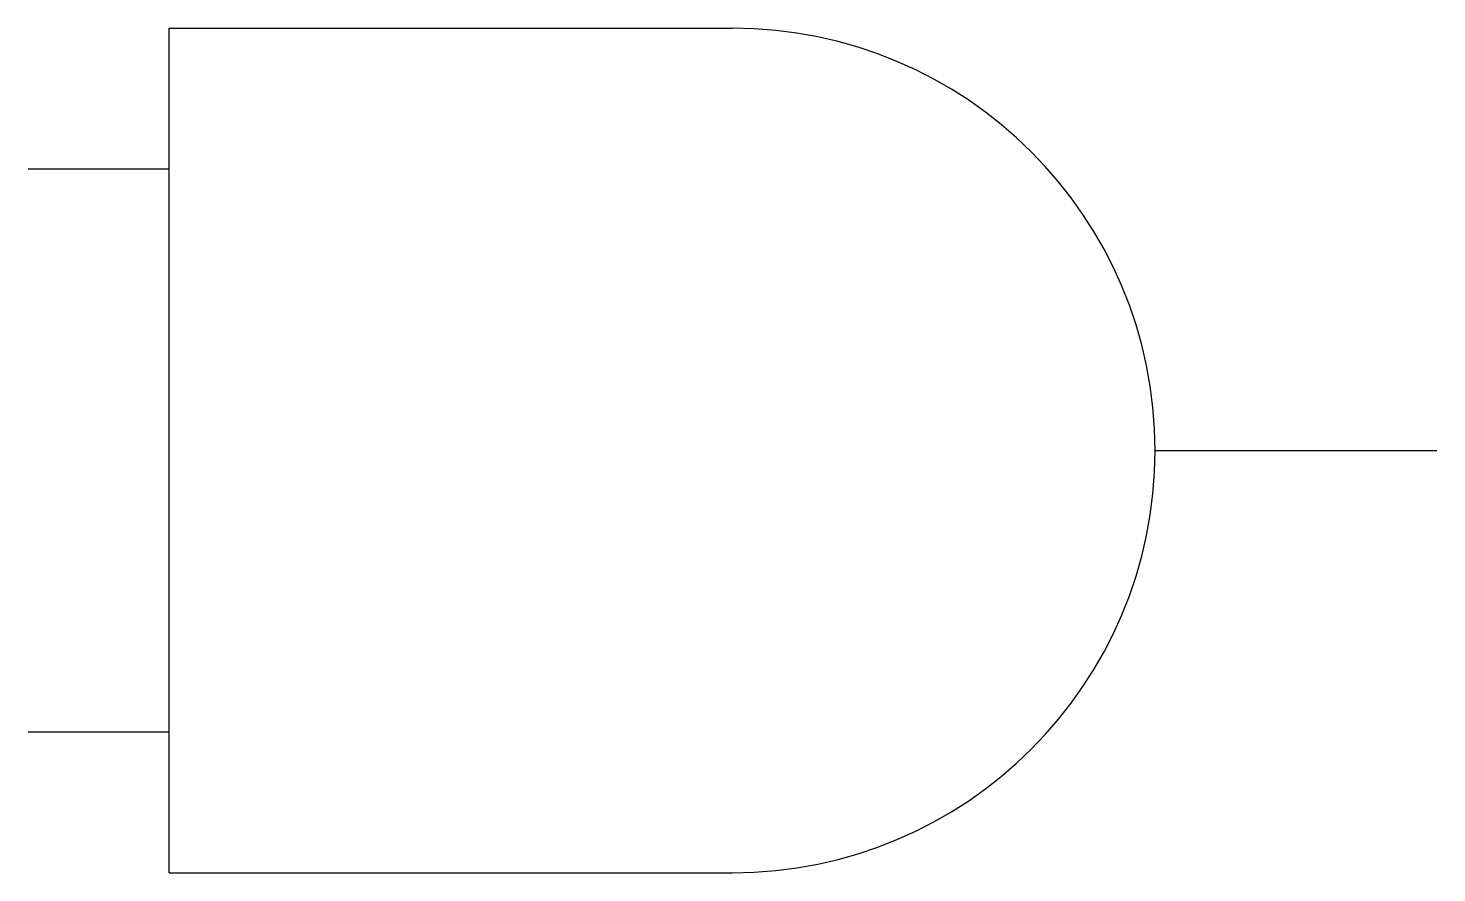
# Model space of a CAD drawing. Header units: millimetres. Extents: x -100 to 0, y -30 to 30.
import ezdxf

# ---------------------------------------------------------------- set-up
doc = ezdxf.new("R2010")
doc.units = ezdxf.units.MM
doc.layers.get('0').update_dxf_attribs({"true_color": 0xffffff})

msp = doc.modelspace()

# ---------------------------------------------------------------- linework, layer by layer
for p, q in [((-90, -30), (-90, 30)), ((-90, 30), (-50, 30)), ((-100, 20), (-90, 20)), ((-20, 0), (0, 0)), ((-90, -20), (-100, -20)), ((-90, -30), (-50, -30))]:
    msp.add_line(p, q)
msp.add_arc((-50, 0), 30, 270, 90)

doc.saveas('drawing.dxf')
